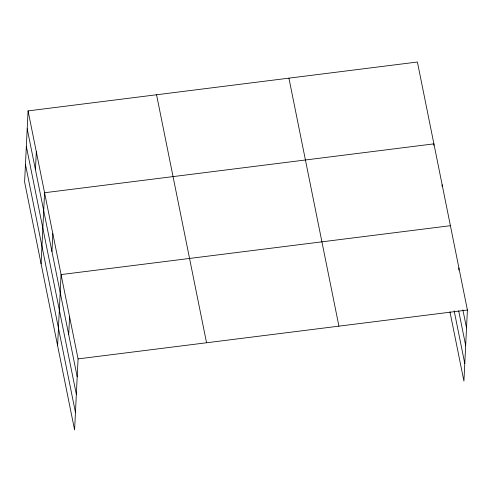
<?xml version="1.0" encoding="UTF-8"?>
<svg xmlns="http://www.w3.org/2000/svg" width="492" height="492" viewBox="0 0 492 492"><rect width="100%" height="100%" fill="white"/><g stroke="black" fill="none" stroke-linecap="round" stroke-linejoin="round"><path stroke-width="0.74" d="M28.075 110.897L24.6 181.978L74.599 429.977L78.074 358.896L28.075 110.897L417.401 62.023L467.4 310.022L463.925 381.103L449.959 311.842M35.449 169.715L36.328 151.819M41.1 263.817L44.575 192.735L433.901 143.861L433.827 145.355M51.949 251.553L52.822 233.657M57.601 345.655L61.076 274.579L450.401 225.699M68.695 334.634L69.575 316.737M442.08 186.271L442.154 184.783M458.79 270.096L458.901 267.863M78.074 358.896L467.4 310.022M462.88 309.849L466.527 327.918M458.685 310.839L465.666 345.47M454.159 310.852L464.78 363.551M288.927 78.154L338.92 326.153M156.554 94.771L206.554 342.77M27.201 128.793L77.201 376.792M26.34 146.345L76.34 394.344M25.461 164.426L75.454 412.425"/></g></svg>
